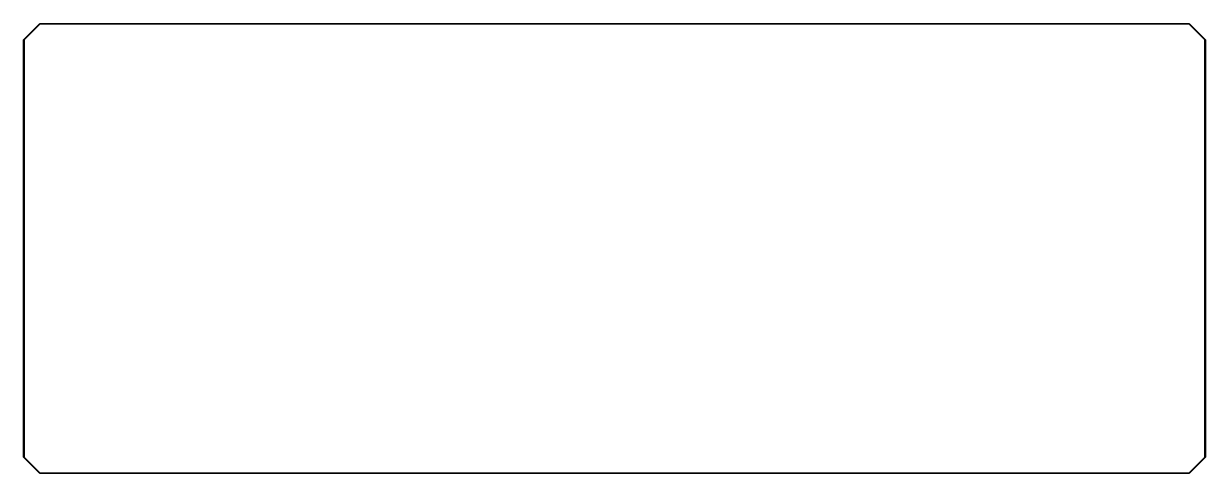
# Model space of a CAD drawing. Extents: x 42 to 339, y -257 to -144.
import ezdxf

# ---------------------------------------------------------------- set-up
doc = ezdxf.new("R2010")
doc.units = 0
doc.header["$MEASUREMENT"] = 0
doc.layers.add('BLACK', color=7, linetype='CONTINUOUS')

msp = doc.modelspace()

# ---------------------------------------------------------------- linework, layer by layer
at = {"layer": 'Black'}
for p, q in [((42.072, -147.947), (46.072, -143.947)), ((46.1561, -144.075), (42.2, -148.031)), ((46.072, -143.947), (46.0747, -143.945)), ((46.0747, -143.945), (46.0768, -143.943)), ((46.0768, -143.943), (46.0853, -143.938)), ((46.0853, -143.938), (46.0933, -143.932)), ((46.0933, -143.932), (46.0965, -143.931)), ((46.0965, -143.931), (46.0993, -143.93)), ((46.0993, -143.93), (46.109, -143.928)), ((46.109, -143.928), (46.1185, -143.925)), ((46.1185, -143.925), (46.1217, -143.926)), ((46.1217, -143.926), (46.125, -143.925)), ((46.125, -143.925), (335.125, -143.925)), ((335.094, -144.075), (46.1561, -144.075)), ((339.05, -148.031), (335.094, -144.075)), ((335.125, -143.925), (335.128, -143.926)), ((335.128, -143.926), (335.132, -143.925)), ((335.132, -143.925), (335.141, -143.928)), ((335.141, -143.928), (335.151, -143.93)), ((335.151, -143.93), (335.154, -143.931)), ((335.154, -143.931), (335.157, -143.932)), ((335.157, -143.932), (335.165, -143.938)), ((335.165, -143.938), (335.173, -143.943)), ((335.173, -143.943), (335.175, -143.945)), ((335.175, -143.945), (335.178, -143.947)), ((335.178, -143.947), (339.178, -147.947)), ((42.05, -148), (42.0506, -147.997)), ((42.05, -253), (42.05, -148)), ((42.0503, -147.993), (42.0528, -147.984)), ((42.0506, -147.997), (42.0503, -147.993)), ((42.0528, -147.984), (42.0545, -147.974)), ((42.0545, -147.974), (42.0562, -147.971)), ((42.0562, -147.971), (42.057, -147.968)), ((42.057, -147.968), (42.0626, -147.96)), ((42.0626, -147.96), (42.0675, -147.952)), ((42.0675, -147.952), (42.0701, -147.95)), ((42.0701, -147.95), (42.072, -147.947)), ((42.2, -148.031), (42.2, -252.969)), ((339.05, -252.969), (339.05, -148.031)), ((339.178, -147.947), (339.18, -147.95)), ((339.18, -147.95), (339.182, -147.952)), ((339.182, -147.952), (339.187, -147.96)), ((339.187, -147.96), (339.193, -147.968)), ((339.193, -147.968), (339.194, -147.971)), ((339.194, -147.971), (339.195, -147.974)), ((339.195, -147.974), (339.197, -147.984)), ((339.197, -147.984), (339.2, -147.993)), ((339.2, -147.993), (339.199, -147.997)), ((339.199, -147.997), (339.2, -148)), ((339.2, -148), (339.2, -253)), ((42.0506, -253.003), (42.05, -253)), ((42.0503, -253.007), (42.0506, -253.003)), ((42.0528, -253.016), (42.0503, -253.007)), ((42.0545, -253.026), (42.0528, -253.016)), ((42.0562, -253.029), (42.0545, -253.026)), ((42.057, -253.032), (42.0562, -253.029)), ((42.0626, -253.04), (42.057, -253.032)), ((42.0675, -253.048), (42.0626, -253.04)), ((42.0701, -253.05), (42.0675, -253.048)), ((42.072, -253.053), (42.0701, -253.05)), ((46.072, -257.053), (42.072, -253.053)), ((42.2, -252.969), (46.1561, -256.925)), ((335.094, -256.925), (339.05, -252.969)), ((339.178, -253.053), (335.178, -257.053)), ((339.18, -253.05), (339.178, -253.053)), ((339.182, -253.048), (339.18, -253.05)), ((339.187, -253.04), (339.182, -253.048)), ((339.193, -253.032), (339.187, -253.04)), ((339.194, -253.029), (339.193, -253.032)), ((339.195, -253.026), (339.194, -253.029)), ((339.197, -253.016), (339.195, -253.026)), ((339.2, -253.007), (339.197, -253.016)), ((339.2, -253), (339.199, -253.003)), ((339.199, -253.003), (339.2, -253.007)), ((46.0747, -257.055), (46.072, -257.053)), ((46.0768, -257.057), (46.0747, -257.055)), ((46.0853, -257.062), (46.0768, -257.057)), ((46.0933, -257.068), (46.0853, -257.062)), ((46.0965, -257.069), (46.0933, -257.068)), ((46.0993, -257.07), (46.0965, -257.069)), ((46.109, -257.072), (46.0993, -257.07)), ((46.1185, -257.075), (46.109, -257.072)), ((46.1217, -257.074), (46.1185, -257.075)), ((46.125, -257.075), (46.1217, -257.074)), ((335.125, -257.075), (46.125, -257.075)), ((46.1561, -256.925), (335.094, -256.925)), ((335.128, -257.074), (335.125, -257.075)), ((335.132, -257.075), (335.128, -257.074)), ((335.141, -257.072), (335.132, -257.075)), ((335.151, -257.07), (335.141, -257.072)), ((335.154, -257.069), (335.151, -257.07)), ((335.157, -257.068), (335.154, -257.069)), ((335.165, -257.062), (335.157, -257.068)), ((335.173, -257.057), (335.165, -257.062)), ((335.175, -257.055), (335.173, -257.057)), ((335.178, -257.053), (335.175, -257.055))]:
    msp.add_line(p, q, dxfattribs=at)

doc.saveas('drawing.dxf')
